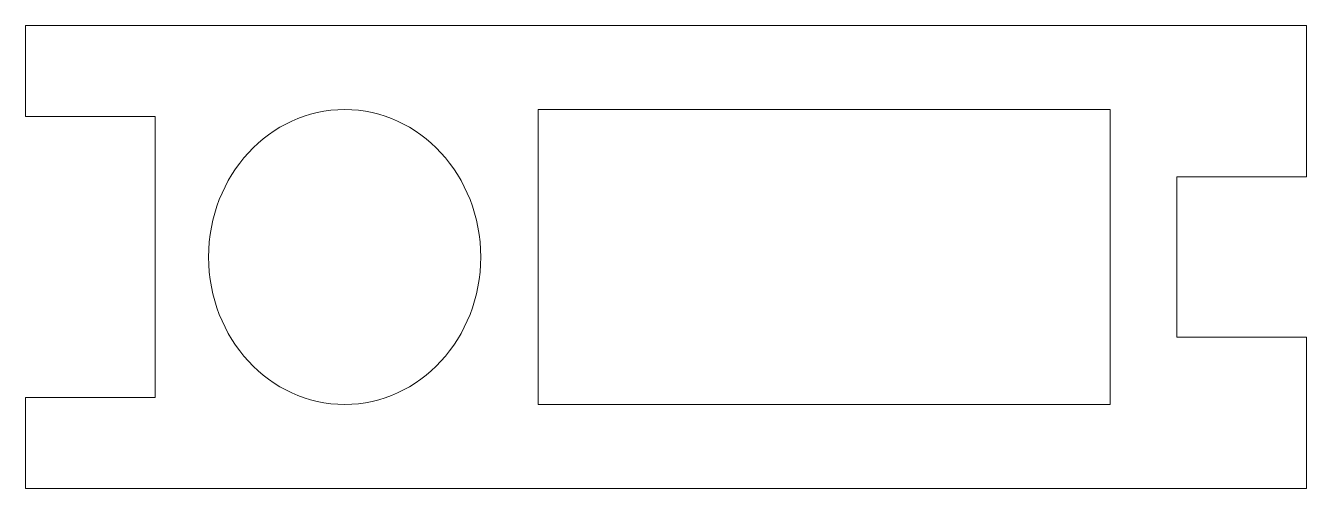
# Model space of a CAD drawing. Header units: millimetres. Extents: x 712.3 to 763, y -397.3 to -379.
import ezdxf

# ---------------------------------------------------------------- set-up
doc = ezdxf.new("R2010")
doc.units = ezdxf.units.MM

msp = doc.modelspace()

# ---------------------------------------------------------------- linework, layer by layer
at = {"color": 7, "linetype": 'Continuous', "lineweight": 15}
for p, q in [((712.275, -378.958), (712.275, -382.558)), ((763.043, -378.958), (712.275, -378.958)), ((763.043, -378.958), (763.043, -384.958)), ((712.275, -382.558), (717.409, -382.558)), ((717.409, -382.558), (717.409, -393.716)), ((755.259, -382.287), (732.59, -382.287)), ((732.59, -393.987), (732.59, -382.287)), ((755.259, -382.287), (755.259, -393.987)), ((763.043, -384.958), (757.909, -384.958)), ((757.909, -384.958), (757.909, -391.316)), ((763.043, -391.316), (757.909, -391.316)), ((763.043, -397.316), (763.043, -391.316)), ((712.275, -397.316), (712.275, -393.716)), ((712.275, -393.716), (717.409, -393.716)), ((755.259, -393.987), (732.59, -393.987)), ((763.043, -397.316), (712.275, -397.316))]:
    msp.add_line(p, q, dxfattribs=at)
msp.add_ellipse((724.922, -388.137), major_axis=(0, -5.85), ratio=0.921975, dxfattribs=at)

doc.saveas('drawing.dxf')
